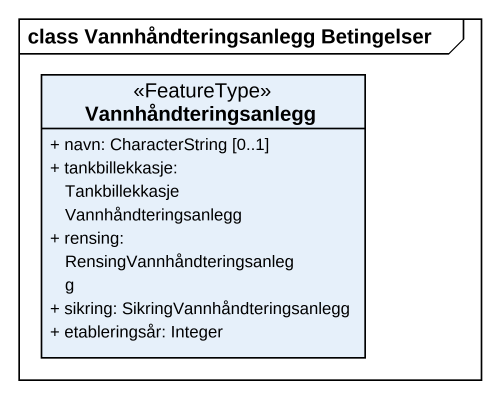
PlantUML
@startuml
mainframe class Vannhåndteringsanlegg Betingelser
hide circle
hide empty members
skinparam classAttributeIconSize 0
class Vannhåndteringsanlegg <<FeatureType>> {
  + navn: CharacterString [0..1]
  + tankbillekkasje: TankbillekkasjeVannhåndteringsanlegg
  + rensing: RensingVannhåndteringsanlegg
  + sikring: SikringVannhåndteringsanlegg
  + etableringsår: Integer
}
@enduml
